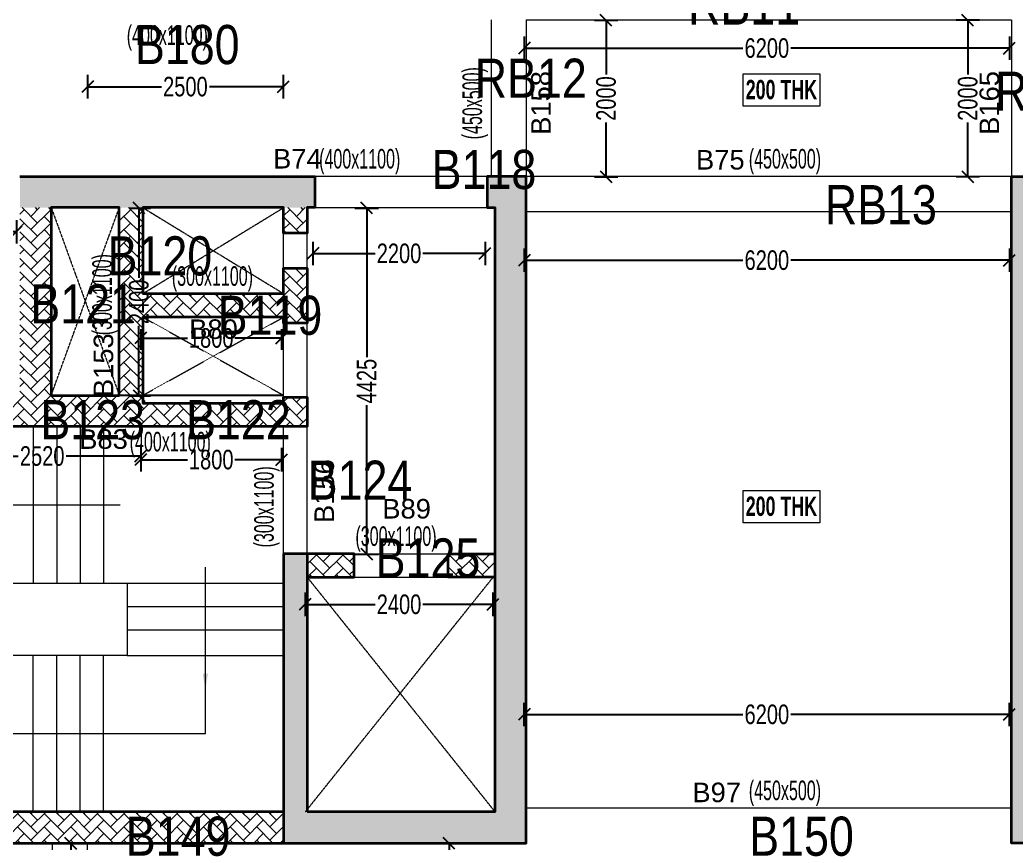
# Model space of a CAD drawing. Header units: millimetres. Extents: x 13 to 72195, y 3 to 63794.
# Drawn here: x 28952 to 41681, y 14805 to 25330 of the extents above; entities that cross this region are included whole.
import ezdxf
from ezdxf.enums import TextEntityAlignment as Align

# ---------------------------------------------------------------- set-up
doc = ezdxf.new("R2010")
doc.units = ezdxf.units.MM
doc.linetypes.add('HIDDEN', pattern=[0.375, 0.25, -0.125])
for name, color, linetype, lineweight in [('A-ANNO-DIMS', 8, 'Continuous', 15), ('A-DETL-MISC', 35, 'Continuous', 15), ('A-FLOR-IDEN', 11, 'Continuous', 9), ('A-HIDD-ABVE', 8, 'HIDDEN', 20), ('S-BEAM', 7, 'Continuous', 18), ('S-BEAM-IDEN', 2, 'Continuous', 9), ('S-COL HATCH', 9, 'Continuous', 0), ('S-COLS', 5, 'Continuous', 35)]:
    doc.layers.add(name, color=color, linetype=linetype, lineweight=lineweight)
for name, color, linetype in [('Abhinav working', 6, 'Continuous'), ('Beam Nos', 7, 'Continuous'), ('changes', 7, 'Continuous'), ('SECTION LINE', 4, 'Continuous')]:
    doc.layers.add(name, color=color, linetype=linetype)
doc.styles.add('Dim.s & Anno.(Misc.)', font='ARIALN.TTF')
doc.styles.add('SC-BBS1', font='SansSerif')
doc.styles.add('SOBHA', font='swisscl.ttf')
doc.styles.add('Swis721 LtCn BT', font='swisscl.ttf', dxfattribs={"width": 0.9, "height": 233.355162})
doc.styles.add('Swis721 LtCn BT_B', font='', dxfattribs={"width": 0.9, "height": 246.918336})
doc.styles.get('Swis721 LtCn BT_B').set_extended_font_data('Swis721 LtCn BT', bold=True)
doc.dimstyles.new('A-GFC-100', dxfattribs={"dimscale": 100, "dimtxt": 1.75, "dimasz": 1.5, "dimexe": 1.5, "dimexo": 0, "dimgap": 1, "dimtad": 1, "dimdsep": 46, "dimtxsty": 'Dim.s & Anno.(Misc.)', "dimblk": 'ARCHTICK', "dimcen": 0, "dimdle": 1.5, "dimclrd": 256, "dimclre": 8, "dimclrt": 6, "dimazin": 2, "dimtfac": 1, "dimtix": 1, "dimtmove": 2, "dimatfit": 3, "dimfxl": 1, "dimtolj": 1, "dimlwd": -1, "dimlwe": 9, "dimarcsym": 0})
doc.dimstyles.new('S-100', dxfattribs={"dimscale": 100, "dimtxt": 2.5, "dimasz": 1.5, "dimexe": 1.5, "dimexo": 1.5, "dimgap": 0.1, "dimtad": 0, "dimdec": 0, "dimrnd": 0.0005, "dimzin": 0, "dimdsep": 46, "dimtxsty": 'SOBHA', "dimblk": 'OBLIQUE', "dimcen": 0.09, "dimclrd": 8, "dimclre": 8, "dimclrt": 6, "dimadec": 0, "dimazin": 0, "dimtfac": 1, "dimtdec": 0, "dimtofl": 0, "dimtmove": 0, "dimatfit": 3, "dimfxl": 1.5, "dimfxlon": 1, "dimtolj": 1, "dimtzin": 0, "dimlwd": -1, "dimlwe": -1, "dimarcsym": 0})
pattern_1 = [(45, (-31794446.85, 20735559.75), (0, 169.7056275), [360, -120]), (135, (-31794362, 20735644.6), (1e-14, 169.7056275), [360, -120])]

# ---------------------------------------------------------------- blocks, each defined once
blk = doc.blocks.new('_ARCHTICK')
at = {"color": 0, "linetype": 'ByBlock', "const_width": 0.15}
blk.add_lwpolyline([(-0.5, -0.5), (0.5, 0.5)], dxfattribs=at)
blk = doc.blocks.new('A$C0921b736')
at = {"layer": 'S-COL HATCH', "transparency": 33554687}
h = blk.add_hatch(color=256, dxfattribs=at)
h.dxf.hatch_style = 1
h.paths.add_polyline_path([(17055, 9275), (20825, 9275), (20825, 8875), (17055, 8875)])
h = blk.add_hatch(color=256, dxfattribs=at)
h.dxf.hatch_style = 1
h.paths.add_polyline_path([(20725, 4450), (20425, 4450), (20425, 1150), (20425, 750), (23125, 750), (23525, 750), (23525, 1150), (23525, 1150), (23525, 9275), (23025, 9275), (23025, 8875), (23125, 8875), (23125, 1150), (23125, 1150), (20725, 1150), (20725, 1150)])
h = blk.add_hatch(color=256, dxfattribs=at)
h.dxf.hatch_style = 1
h.paths.add_polyline_path([(32525, 4450), (32825, 4450), (32825, 1150), (32825, 750), (30125, 750), (29725, 750), (29725, 1150), (29725, 1150), (29725, 9275), (30225, 9275), (30225, 8875), (30125, 8875), (30125, 1150), (30125, 1150), (32525, 1150), (32525, 1150)])
at = {"layer": 'S-COL HATCH'}
h = blk.add_hatch(dxfattribs=at)
h.set_pattern_fill('AR-HBONE', color=256, scale=30)
h.set_pattern_definition(pattern_1)
h.paths.add_polyline_path([(18325, 8875), (18625, 8875), (18625, 7775), (20425, 7775), (20425, 8100), (20725, 8100), (20725, 7398), (20425, 7398), (20425, 7475), (18625, 7475), (18625, 6375), (20425, 6375), (20425, 6453), (20725, 6453), (20725, 6075), (16105, 6075), (16105, 6475), (18325, 6475)])
h = blk.add_hatch(dxfattribs=at)
h.set_pattern_fill('AR-HBONE', color=256, scale=30)
h.set_pattern_definition(pattern_1)
h.paths.add_polyline_path([(17055, 6475), (17455, 6475), (17455, 8875), (17055, 8875)])
h = blk.add_hatch(dxfattribs=at)
h.set_pattern_fill('AR-HBONE', color=256, scale=30)
h.set_pattern_definition(pattern_1)
h.paths.add_polyline_path([(20425, 8875), (20725, 8875), (20725, 8550), (20425, 8550)])
h = blk.add_hatch(dxfattribs=at)
h.set_pattern_fill('AR-HBONE', color=256, scale=30)
h.set_pattern_definition([(45, (-31794446.85, 20683630.75), (0, 169.7056275), [360, -120]), (135, (-31794362, 20683715.6), (1e-14, 169.7056275), [360, -120])])
h.paths.add_polyline_path([(21325, 4150), (21325, 4450), (20725, 4450), (20725, 4150)])
h.paths.add_polyline_path([(23125, 4150), (23125, 4450), (22525, 4450), (22525, 4150)])
h = blk.add_hatch(dxfattribs=at)
h.set_pattern_fill('AR-HBONE', color=256, scale=30)
h.set_pattern_definition(pattern_1)
h.paths.add_polyline_path([(12825, 1150), (20425, 1150), (20425, 750), (12825, 750)])
at = {"layer": 'S-COLS'}
for p, q in [((20425, 4450), (20425, 1150)), ((20725, 4450), (20725, 1150)), ((20425, 1150), (20425, 750))]:
    blk.add_line(p, q, dxfattribs=at)
for points in [[(17055, 9275), (20825, 9275), (20825, 8875), (20725, 8875), (20725, 8550), (20425, 8550), (20425, 8875), (19525, 8875), (18625, 8875), (18625, 7775), (20425, 7775), (20425, 8100), (20725, 8100), (20725, 7398), (20425, 7398), (20425, 7475), (18625, 7475), (18625, 6375), (19525, 6375), (20425, 6375), (20425, 6453), (20725, 6453), (20725, 6075), (18625, 6075), (18625, 6075), (7471, 6075)], [(23525, 1150), (23525, 9275), (23025, 9275), (23025, 8875), (23125, 8875), (23125, 1150), (20725, 1150)], [(29725, 1150), (29725, 9275), (30225, 9275), (30225, 8875), (30125, 8875), (30125, 1150), (32525, 1150)], [(20725, 4150), (21325, 4150), (21325, 4450), (20425, 4450)], [(23125, 4150), (22525, 4150), (22525, 4450), (23125, 4450)], [(20425, 1150), (12825, 1150), (12825, 750), (23125, 750)], [(23125, 750), (23125, 750), (23525, 750), (23525, 1150)], [(30125, 750), (30125, 750), (29725, 750), (29725, 1150)]]:
    blk.add_lwpolyline(points, dxfattribs=at)
blk.add_lwpolyline([(17455, 6475), (18325, 6475), (18325, 8875), (17455, 8875)], close=True, dxfattribs=at)
blk = doc.blocks.new('_OBLIQUE')
at = {"color": 0, "linetype": 'ByBlock'}
blk.add_line((-0.5, -0.5), (0.5, 0.5), dxfattribs=at)
blk = doc.blocks.new('*D411')
at = {"layer": 'Abhinav working', "color": 8, "transparency": 16777216}
for p, q in [((32696, 22494), (32696, 22194)), ((34896, 22494), (34896, 22194)), ((32696, 22344), (33489, 22344)), ((34896, 22344), (34102, 22344))]:
    blk.add_line(p, q, dxfattribs=at)
at = {"layer": 'Defpoints', "color": 0, "transparency": 16777216}
for p in [(32696, 23325), (34896, 23325), (34896, 22344)]:
    blk.add_point(p, dxfattribs=at)
at = {"layer": 'Abhinav working', "color": 8, "transparency": 16777216, "xscale": 150, "yscale": 150, "zscale": 150, "rotation": 180}
blk.add_blockref('_OBLIQUE', (32696, 22344), dxfattribs=at)
at = {"layer": 'Abhinav working', "color": 8, "transparency": 16777216, "xscale": 150, "yscale": 150, "zscale": 150}
blk.add_blockref('_OBLIQUE', (34896, 22344), dxfattribs=at)
at = {"layer": 'Abhinav working', "color": 6, "transparency": 16777216, "insert": (33796, 22344), "char_height": 250, "attachment_point": 5, "style": 'SOBHA'}
blk.add_mtext('\\A1;2200', dxfattribs=at)
blk = doc.blocks.new('*D412')
at = {"layer": 'Abhinav working', "color": 8, "transparency": 16777216}
for p, q in [((33233, 22925), (33533, 22925)), ((33383, 22925), (33383, 21020)), ((33383, 18500), (33383, 20404)), ((33233, 18500), (33533, 18500))]:
    blk.add_line(p, q, dxfattribs=at)
at = {"layer": 'Defpoints', "color": 0, "transparency": 16777216}
for p in [(32596, 22925), (32596, 18500), (33383, 18500)]:
    blk.add_point(p, dxfattribs=at)
at = {"layer": 'Abhinav working', "color": 8, "transparency": 16777216, "xscale": 150, "yscale": 150, "zscale": 150}
for p, rotation in [((33383, 22925), 90), ((33383, 18500), 270)]:
    blk.add_blockref('_OBLIQUE', p, dxfattribs=dict(at, rotation=rotation))
at = {"layer": 'Abhinav working', "color": 6, "transparency": 16777216, "insert": (33383, 20712), "char_height": 250, "attachment_point": 5, "rotation": 90, "style": 'SOBHA'}
blk.add_mtext('\\A1;4425', dxfattribs=at)
blk = doc.blocks.new('*D413')
at = {"layer": 'Abhinav working', "color": 8, "transparency": 16777216}
for p, q in [((30346, 22925), (30622, 22925)), ((30472, 22925), (30472, 22032)), ((30472, 20525), (30472, 21418)), ((30346, 20525), (30622, 20525))]:
    blk.add_line(p, q, dxfattribs=at)
at = {"layer": 'Defpoints', "color": 0, "transparency": 16777216}
for p in [(30196, 22925), (30472, 22925), (30196, 20525)]:
    blk.add_point(p, dxfattribs=at)
at = {"layer": 'Abhinav working', "color": 8, "transparency": 16777216, "xscale": 150, "yscale": 150, "zscale": 150}
for p, rotation in [((30472, 22925), 90), ((30472, 20525), 270)]:
    blk.add_blockref('_OBLIQUE', p, dxfattribs=dict(at, rotation=rotation))
at = {"layer": 'Abhinav working', "color": 6, "transparency": 16777216, "insert": (30472, 21725), "char_height": 250, "attachment_point": 5, "rotation": 90, "style": 'SOBHA'}
blk.add_mtext('\\A1;2400', dxfattribs=at)
blk = doc.blocks.new('*D414')
at = {"layer": 'Abhinav working', "color": 8, "transparency": 16777216}
for p, q in [((28658, 22925), (28358, 22925)), ((28508, 22925), (28508, 22032)), ((28508, 20525), (28508, 21418)), ((28658, 20525), (28358, 20525))]:
    blk.add_line(p, q, dxfattribs=at)
at = {"layer": 'Defpoints', "color": 0, "transparency": 16777216}
for p in [(28508, 22925), (29326, 22925), (29326, 20525)]:
    blk.add_point(p, dxfattribs=at)
at = {"layer": 'Abhinav working', "color": 8, "transparency": 16777216, "xscale": 150, "yscale": 150, "zscale": 150}
for p, rotation in [((28508, 22925), 90), ((28508, 20525), 270)]:
    blk.add_blockref('_OBLIQUE', p, dxfattribs=dict(at, rotation=rotation))
at = {"layer": 'Abhinav working', "color": 6, "transparency": 16777216, "insert": (28508, 21725), "char_height": 250, "attachment_point": 5, "rotation": 90, "style": 'SOBHA'}
blk.add_mtext('\\A1;2400', dxfattribs=at)
blk = doc.blocks.new('*D415')
at = {"layer": 'Abhinav working', "color": 8, "transparency": 16777216}
for p, q in [((30496, 19857), (30496, 19557)), ((32296, 19857), (32296, 19557)), ((30496, 19707), (31092, 19707)), ((32296, 19707), (31699, 19707))]:
    blk.add_line(p, q, dxfattribs=at)
at = {"layer": 'Defpoints', "color": 0, "transparency": 16777216}
for p in [(30496, 20125), (32296, 20125), (32296, 19707)]:
    blk.add_point(p, dxfattribs=at)
at = {"layer": 'Abhinav working', "color": 8, "transparency": 16777216, "xscale": 150, "yscale": 150, "zscale": 150, "rotation": 180}
blk.add_blockref('_OBLIQUE', (30496, 19707), dxfattribs=at)
at = {"layer": 'Abhinav working', "color": 8, "transparency": 16777216, "xscale": 150, "yscale": 150, "zscale": 150}
blk.add_blockref('_OBLIQUE', (32296, 19707), dxfattribs=at)
at = {"layer": 'Abhinav working', "color": 6, "transparency": 16777216, "insert": (31396, 19707), "char_height": 250, "attachment_point": 5, "style": 'SOBHA'}
blk.add_mtext('\\A1;1800', dxfattribs=at)
blk = doc.blocks.new('*D416')
at = {"layer": 'Abhinav working', "color": 8, "transparency": 16777216}
for p, q in [((27976, 19903), (27976, 19603)), ((30496, 19903), (30496, 19603)), ((27976, 19753), (28929, 19753)), ((30496, 19753), (29542, 19753))]:
    blk.add_line(p, q, dxfattribs=at)
at = {"layer": 'Defpoints', "color": 0, "transparency": 16777216}
for p in [(27976, 20125), (30496, 20125), (30496, 19753)]:
    blk.add_point(p, dxfattribs=at)
at = {"layer": 'Abhinav working', "color": 8, "transparency": 16777216, "xscale": 150, "yscale": 150, "zscale": 150, "rotation": 180}
blk.add_blockref('_OBLIQUE', (27976, 19753), dxfattribs=at)
at = {"layer": 'Abhinav working', "color": 8, "transparency": 16777216, "xscale": 150, "yscale": 150, "zscale": 150}
blk.add_blockref('_OBLIQUE', (30496, 19753), dxfattribs=at)
at = {"layer": 'Abhinav working', "color": 6, "transparency": 16777216, "insert": (29236, 19753), "char_height": 250, "attachment_point": 5, "style": 'SOBHA'}
blk.add_mtext('\\A1;2520', dxfattribs=at)
blk = doc.blocks.new('*D417')
at = {"layer": 'Abhinav working', "color": 8, "transparency": 16777216}
for p, q in [((30496, 21375), (30496, 21112)), ((30496, 21262), (31092, 21262)), ((32296, 21262), (31699, 21262)), ((32296, 21375), (32296, 21112))]:
    blk.add_line(p, q, dxfattribs=at)
at = {"layer": 'Defpoints', "color": 0, "transparency": 16777216}
for p in [(30496, 21525), (32296, 21525), (32296, 21262)]:
    blk.add_point(p, dxfattribs=at)
at = {"layer": 'Abhinav working', "color": 8, "transparency": 16777216, "xscale": 150, "yscale": 150, "zscale": 150, "rotation": 180}
blk.add_blockref('_OBLIQUE', (30496, 21262), dxfattribs=at)
at = {"layer": 'Abhinav working', "color": 8, "transparency": 16777216, "xscale": 150, "yscale": 150, "zscale": 150}
blk.add_blockref('_OBLIQUE', (32296, 21262), dxfattribs=at)
at = {"layer": 'Abhinav working', "color": 6, "transparency": 16777216, "insert": (31396, 21262), "char_height": 250, "attachment_point": 5, "style": 'SOBHA'}
blk.add_mtext('\\A1;1800', dxfattribs=at)
blk = doc.blocks.new('*D418')
at = {"layer": 'Abhinav working', "color": 8, "transparency": 16777216}
for p, q in [((32596, 18007), (32596, 17707)), ((34996, 18007), (34996, 17707)), ((32596, 17857), (33489, 17857)), ((34996, 17857), (34102, 17857))]:
    blk.add_line(p, q, dxfattribs=at)
at = {"layer": 'Defpoints', "color": 0, "transparency": 16777216}
for p in [(32596, 18500), (34996, 18500), (34996, 17857)]:
    blk.add_point(p, dxfattribs=at)
at = {"layer": 'Abhinav working', "color": 8, "transparency": 16777216, "xscale": 150, "yscale": 150, "zscale": 150}
for p, rotation in [((32596, 17857), 179.9998198971608), ((34996, 17857), 359.9998198971608)]:
    blk.add_blockref('_OBLIQUE', p, dxfattribs=dict(at, rotation=rotation))
at = {"layer": 'Abhinav working', "color": 6, "transparency": 16777216, "insert": (33796, 17857), "char_height": 250, "attachment_point": 5, "rotation": 359.9998, "style": 'SOBHA'}
blk.add_mtext('\\A1;2400', dxfattribs=at)
blk = doc.blocks.new('*D419')
at = {"layer": 'Abhinav working', "color": 8, "transparency": 16777216}
for p, q in [((26076, 22771), (26076, 22471)), ((28906, 22771), (28906, 22471)), ((26076, 22621), (27184, 22621)), ((28906, 22621), (27797, 22621))]:
    blk.add_line(p, q, dxfattribs=at)
at = {"layer": 'Defpoints', "color": 0, "transparency": 16777216}
for p in [(26076, 22925), (28906, 22925), (28906, 22621)]:
    blk.add_point(p, dxfattribs=at)
at = {"layer": 'Abhinav working', "color": 8, "transparency": 16777216, "xscale": 150, "yscale": 150, "zscale": 150, "rotation": 180}
blk.add_blockref('_OBLIQUE', (26076, 22621), dxfattribs=at)
at = {"layer": 'Abhinav working', "color": 8, "transparency": 16777216, "xscale": 150, "yscale": 150, "zscale": 150}
blk.add_blockref('_OBLIQUE', (28906, 22621), dxfattribs=at)
at = {"layer": 'Abhinav working', "color": 6, "transparency": 16777216, "insert": (27491, 22621), "char_height": 250, "attachment_point": 5, "style": 'SOBHA'}
blk.add_mtext('\\A1;2830', dxfattribs=at)
blk = doc.blocks.new('*D239')
at = {"layer": 'Abhinav working', "color": 8, "transparency": 16777216}
for p, q in [((35396, 16300), (35396, 16600)), ((41596, 16300), (41596, 16600)), ((35396, 16450), (38188, 16450)), ((41596, 16450), (38803, 16450))]:
    blk.add_line(p, q, dxfattribs=at)
at = {"layer": 'Defpoints', "color": 0, "transparency": 16777216}
for p in [(41596, 16450), (35396, 15250), (41596, 15250)]:
    blk.add_point(p, dxfattribs=at)
at = {"layer": 'Abhinav working', "color": 8, "transparency": 16777216, "xscale": 150, "yscale": 150, "zscale": 150, "rotation": 180}
blk.add_blockref('_OBLIQUE', (35396, 16450), dxfattribs=at)
at = {"layer": 'Abhinav working', "color": 8, "transparency": 16777216, "xscale": 150, "yscale": 150, "zscale": 150}
blk.add_blockref('_OBLIQUE', (41596, 16450), dxfattribs=at)
at = {"layer": 'Abhinav working', "color": 6, "transparency": 16777216, "insert": (38496, 16450), "char_height": 250, "attachment_point": 5, "style": 'SOBHA'}
blk.add_mtext('\\A1;6200', dxfattribs=at)
blk = doc.blocks.new('*D245')
at = {"layer": 'Abhinav working', "color": 8, "transparency": 16777216}
for p, q in [((34586, 14802), (34286, 14804)), ((34436, 14803), (34412, 11170)), ((34386, 6927), (34409, 10560)), ((34536, 6926), (34236, 6928))]:
    blk.add_line(p, q, dxfattribs=at)
at = {"layer": 'Defpoints', "color": 0, "transparency": 16777216}
for p in [(34436, 14803), (34996, 14800), (34946, 6923)]:
    blk.add_point(p, dxfattribs=at)
at = {"layer": 'Abhinav working', "color": 8, "transparency": 16777216, "xscale": 150, "yscale": 150, "zscale": 150}
for p, rotation in [((34436, 14803), 89.63629030144536), ((34386, 6927), 269.6362903014454)]:
    blk.add_blockref('_OBLIQUE', p, dxfattribs=dict(at, rotation=rotation))
at = {"layer": 'Abhinav working', "color": 6, "transparency": 16777216, "insert": (34411, 10865), "char_height": 250, "attachment_point": 5, "rotation": 89.6363, "style": 'SOBHA'}
blk.add_mtext('\\A1;7877', dxfattribs=at)
blk = doc.blocks.new('*D257')
at = {"layer": 'Abhinav working', "color": 8, "transparency": 16777216}
for p, q in [((35396, 25119), (35396, 24819)), ((41596, 25119), (41596, 24819)), ((35396, 24969), (38188, 24969)), ((41596, 24969), (38803, 24969))]:
    blk.add_line(p, q, dxfattribs=at)
at = {"layer": 'Defpoints', "color": 0, "transparency": 16777216}
for p in [(35396, 25325), (41596, 25325), (41596, 24969)]:
    blk.add_point(p, dxfattribs=at)
at = {"layer": 'Abhinav working', "color": 8, "transparency": 16777216, "xscale": 150, "yscale": 150, "zscale": 150, "rotation": 180}
blk.add_blockref('_OBLIQUE', (35396, 24969), dxfattribs=at)
at = {"layer": 'Abhinav working', "color": 8, "transparency": 16777216, "xscale": 150, "yscale": 150, "zscale": 150}
blk.add_blockref('_OBLIQUE', (41596, 24969), dxfattribs=at)
at = {"layer": 'Abhinav working', "color": 6, "transparency": 16777216, "insert": (38496, 24969), "char_height": 250, "attachment_point": 5, "style": 'SOBHA'}
blk.add_mtext('\\A1;6200', dxfattribs=at)
blk = doc.blocks.new('*D258')
at = {"layer": 'Abhinav working', "color": 8, "transparency": 16777216}
for p, q in [((36292, 25325), (36592, 25325)), ((36442, 25325), (36442, 24632)), ((36442, 23325), (36442, 24018)), ((36292, 23325), (36592, 23325))]:
    blk.add_line(p, q, dxfattribs=at)
at = {"layer": 'Defpoints', "color": 0, "transparency": 16777216}
for p in [(35396, 25325), (36442, 25325), (35396, 23325)]:
    blk.add_point(p, dxfattribs=at)
at = {"layer": 'Abhinav working', "color": 8, "transparency": 16777216, "xscale": 150, "yscale": 150, "zscale": 150}
for p, rotation in [((36442, 25325), 90), ((36442, 23325), 270)]:
    blk.add_blockref('_OBLIQUE', p, dxfattribs=dict(at, rotation=rotation))
at = {"layer": 'Abhinav working', "color": 6, "transparency": 16777216, "insert": (36442, 24325), "char_height": 250, "attachment_point": 5, "rotation": 90, "style": 'SOBHA'}
blk.add_mtext('\\A1;2000', dxfattribs=at)
blk = doc.blocks.new('*D259')
at = {"layer": 'Abhinav working', "color": 8, "transparency": 16777216}
for p, q in [((35396, 22407), (35396, 22107)), ((41596, 22407), (41596, 22107)), ((35396, 22257), (38188, 22257)), ((41596, 22257), (38803, 22257))]:
    blk.add_line(p, q, dxfattribs=at)
at = {"layer": 'Defpoints', "color": 0, "transparency": 16777216}
for p in [(35396, 22875), (41596, 22875), (41596, 22257)]:
    blk.add_point(p, dxfattribs=at)
at = {"layer": 'Abhinav working', "color": 8, "transparency": 16777216, "xscale": 150, "yscale": 150, "zscale": 150, "rotation": 180}
blk.add_blockref('_OBLIQUE', (35396, 22257), dxfattribs=at)
at = {"layer": 'Abhinav working', "color": 8, "transparency": 16777216, "xscale": 150, "yscale": 150, "zscale": 150}
blk.add_blockref('_OBLIQUE', (41596, 22257), dxfattribs=at)
at = {"layer": 'Abhinav working', "color": 6, "transparency": 16777216, "insert": (38496, 22257), "char_height": 250, "attachment_point": 5, "style": 'SOBHA'}
blk.add_mtext('\\A1;6200', dxfattribs=at)
blk = doc.blocks.new('*D260')
at = {"layer": 'Abhinav working', "color": 8, "transparency": 16777216}
for p, q in [((41213, 25325), (40913, 25325)), ((41063, 25325), (41063, 24632)), ((41063, 23325), (41063, 24018)), ((41213, 23325), (40913, 23325))]:
    blk.add_line(p, q, dxfattribs=at)
at = {"layer": 'Defpoints', "color": 0, "transparency": 16777216}
for p in [(41063, 25325), (41596, 25325), (41596, 23325)]:
    blk.add_point(p, dxfattribs=at)
at = {"layer": 'Abhinav working', "color": 8, "transparency": 16777216, "xscale": 150, "yscale": 150, "zscale": 150}
for p, rotation in [((41063, 25325), 90), ((41063, 23325), 270)]:
    blk.add_blockref('_OBLIQUE', p, dxfattribs=dict(at, rotation=rotation))
at = {"layer": 'Abhinav working', "color": 6, "transparency": 16777216, "insert": (41063, 24325), "char_height": 250, "attachment_point": 5, "rotation": 90, "style": 'SOBHA'}
blk.add_mtext('\\A1;2000', dxfattribs=at)
blk = doc.blocks.new('*D266')
at = {"layer": 'Abhinav working', "color": 8, "transparency": 16777216}
for p, q in [((29487, 14800), (29752, 14800)), ((29602, 14800), (29602, 12858)), ((29602, 10300), (29602, 12241)), ((29487, 10300), (29752, 10300))]:
    blk.add_line(p, q, dxfattribs=at)
at = {"layer": 'Defpoints', "color": 0, "transparency": 16777216}
for p in [(29337, 14800), (29602, 14800), (29337, 10300)]:
    blk.add_point(p, dxfattribs=at)
at = {"layer": 'Abhinav working', "color": 8, "transparency": 16777216, "xscale": 150, "yscale": 150, "zscale": 150}
for p, rotation in [((29602, 14800), 90), ((29602, 10300), 270)]:
    blk.add_blockref('_OBLIQUE', p, dxfattribs=dict(at, rotation=rotation))
at = {"layer": 'Abhinav working', "color": 6, "transparency": 16777216, "insert": (29602, 12550), "char_height": 250, "attachment_point": 5, "rotation": 90, "style": 'SOBHA'}
blk.add_mtext('\\A1;4500', dxfattribs=at)
blk = doc.blocks.new('*D297')
at = {"layer": 'Abhinav working', "color": 8, "transparency": 16777216}
for p, q in [((29816, 24626), (29816, 24326)), ((32316, 24626), (32316, 24326)), ((29816, 24476), (30759, 24476)), ((32316, 24476), (31372, 24476))]:
    blk.add_line(p, q, dxfattribs=at)
at = {"layer": 'Defpoints', "color": 0, "transparency": 16777216}
for p in [(29816, 25325), (32316, 25325), (32316, 24476)]:
    blk.add_point(p, dxfattribs=at)
at = {"layer": 'Abhinav working', "color": 8, "transparency": 16777216, "xscale": 150, "yscale": 150, "zscale": 150, "rotation": 180}
blk.add_blockref('_OBLIQUE', (29816, 24476), dxfattribs=at)
at = {"layer": 'Abhinav working', "color": 8, "transparency": 16777216, "xscale": 150, "yscale": 150, "zscale": 150}
blk.add_blockref('_OBLIQUE', (32316, 24476), dxfattribs=at)
at = {"layer": 'Abhinav working', "color": 6, "transparency": 16777216, "insert": (31066, 24476), "char_height": 250, "attachment_point": 5, "style": 'SOBHA'}
blk.add_mtext('\\A1;2500', dxfattribs=at)
blk = doc.blocks.new('A$C40398dd4')
at = {"layer": 'A-ANNO-DIMS', "ltscale": 500, "elevation": 0}
blk.add_lwpolyline([(5810, 1000), (6600, 1000), (6600, 1565)], dxfattribs=at)
at = {"layer": 'A-DETL-MISC'}
for p, q in [((2300, 4925), (2300, 2925)), ((2600, 4925), (2600, 2925)), ((2900, 4925), (2900, 2925)), ((3200, 4925), (3200, 2925)), ((3500, 4925), (3500, 2925)), ((3800, 4925), (3800, 2925)), ((4100, 4925), (4100, 2925)), ((4400, 4925), (4400, 2925)), ((4700, 4925), (4700, 2925)), ((5000, 4925), (5000, 2925)), ((5300, 4925), (5300, 2925)), ((2300, 0), (2300, 2000)), ((2600, 0), (2600, 2000)), ((2900, 0), (2900, 2000)), ((3200, 0), (3200, 2000)), ((3500, 0), (3500, 2000)), ((3800, 0), (3800, 2000)), ((4100, 0), (4100, 2000)), ((4400, 0), (4400, 2000)), ((4700, 0), (4700, 2000)), ((5000, 0), (5000, 2000)), ((5300, 0), (5300, 2000))]:
    blk.add_line(p, q, dxfattribs=at)
for points in [[(2000, 2925), (0, 2925)], [(5600, 2925), (7600, 2925)], [(2000, 2625), (0, 2625)], [(5600, 2625), (7600, 2625)], [(2000, 2325), (0, 2325)], [(5600, 2325), (7600, 2325)]]:
    blk.add_lwpolyline(points, dxfattribs=at)
blk.add_lwpolyline([(5600, 2925), (5600, 2000), (2000, 2000), (2000, 2925)], close=True, dxfattribs=at)
at = {"layer": 'A-DETL-MISC', "elevation": 0}
for points in [[(2000, 2000), (0, 2000)], [(5600, 2000), (7600, 2000)]]:
    blk.add_lwpolyline(points, dxfattribs=at)
at = {"layer": 'A-ANNO-DIMS', "ltscale": 500}
for points in [[(1688, 3925), (5510, 3925)], [(6600, 1565), (6600, 3126)], [(1988, 1000), (5810, 1000)]]:
    blk.add_leader(points, dimstyle='A-GFC-100', override={"dimasz": 2, "dimtad": 0, "dimfxl": 0.18, "dimarcsym": 1}, dxfattribs=at)

msp = doc.modelspace()

# ---------------------------------------------------------------- linework, layer by layer
at = {"layer": 'A-FLOR-IDEN', "color": 8, "flags": 128}
for points in [[(39170.9, 24640.7), (39170.9, 24228.9), (38193.4, 24228.9), (38193.4, 24640.7)], [(39170.9, 19313.3), (39170.9, 18901.5), (38193.4, 18901.5), (38193.4, 19313.3)]]:
    msp.add_lwpolyline(points, close=True, dxfattribs=at)
at = {"layer": 'A-HIDD-ABVE', "linetype": 'HIDDEN'}
for p, q in [((29351.7, 22930.2), (30221.7, 20530.2)), ((29351.7, 20530.2), (30221.7, 22930.2)), ((30521.7, 22930.2), (32321.7, 21830.2)), ((30521.7, 21830.2), (32321.7, 22930.2)), ((30521.7, 20530.2), (32321.7, 21530.2)), ((30521.7, 21530.2), (32321.7, 20530.2)), ((34997.6, 18205), (32597.6, 15205)), ((32621.7, 18205), (35021.7, 15205))]:
    msp.add_line(p, q, dxfattribs=at)
at = {"layer": 'S-BEAM', "linetype": 'HIDDEN'}
for p, q in [((34971.7, 25330.2), (34971.7, 23330.2)), ((35421.7, 25330.2), (35421.7, 23330.2)), ((35421.7, 25330.2), (41621.7, 25330.2)), ((41621.7, 25330.2), (41621.7, 23330.2)), ((32721.7, 23330.2), (34921.7, 23330.2)), ((35421.7, 23330.2), (41621.7, 23330.2)), ((32621.7, 20507.7), (32621.7, 22930.2)), ((32721.7, 22930.2), (34921.7, 22930.2)), ((35421.7, 22880.2), (41621.7, 22880.2)), ((32321.7, 18505), (32321.7, 20130.2)), ((32621.7, 18505), (32621.7, 20130.2)), ((33221.7, 18505), (34421.7, 18505)), ((35421.7, 15255), (41621.7, 15255)), ((29362.6, 14805), (29362.6, 10105)), ((29812.6, 14805), (29812.6, 10105))]:
    msp.add_line(p, q, dxfattribs=at)
at = {"layer": 'S-BEAM'}
for p, q in [((32321.7, 20507.7), (32321.7, 22930.2)), ((33221.7, 18205), (34421.7, 18205))]:
    msp.add_line(p, q, dxfattribs=at)
at = {"layer": 'SECTION LINE'}
msp.add_line((30221.7, 20530.2), (32321.7, 20530.2), dxfattribs=at)

# ---------------------------------------------------------------- block references
at = {"layer": 'changes'}
msp.add_blockref('A$C0921b736', (11896.7, 14055), dxfattribs=at)
msp.add_blockref('A$C0921b736', (11896.7, 14055), dxfattribs=at)
at = {"layer": 'S-BEAM-IDEN'}
msp.add_blockref('A$C40398dd4', (24721.7, 15205), dxfattribs=at)

# ---------------------------------------------------------------- texts
at = {"layer": 'A-FLOR-IDEN', "color": 1, "char_height": 246.92, "width": 1155, "attachment_point": 2, "line_spacing_factor": 0.964267, "style": 'Swis721 LtCn BT_B'}
for insert in [(38682.1, 24562.7), (38682.1, 19235.3)]:
    msp.add_mtext('200 THK', dxfattribs=dict(at, insert=insert))
at = {"layer": 'Abhinav working', "char_height": 500, "attachment_point": 1, "style": 'Dim.s & Anno.(Misc.)'}
for s, insert in [('RB11', (37489.7, 25769.3)), ('B180', (30421, 25264.9)), ('RB12', (34763.1, 24834.3)), ('RB14', (41413.1, 24668.3)), ('B118', (34212.8, 23668.3, 0)), ('RB13', (39236.7, 23218.3)), ('B120', (30071.3, 22563.3)), ('B121', (29084.7, 21949.2)), ('B119', (31478.4, 21803.8)), ('B123', (29213.1, 20468.3, 0)), ('B122', (31074.6, 20468.3, 0)), ('B124', (32628.7, 19694.5)), ('B125', (33496.9, 18700.7)), ('B149', (30304.4, 15143.1, 0)), ('B150', (38270.4, 15143.1, 0))]:
    msp.add_mtext_dynamic_manual_height_columns(s, width=21149.247, gutter_width=5423.5, heights=[0], dxfattribs=dict(at, insert=insert))
at = {"layer": 'Beam Nos', "color": 3, "style": 'SC-BBS1'}
for s, p in [('B158', (35809.6, 24268.8, 0)), ('B165', (41538.9, 24268.6, 0)), ('B153', (30218.8, 20915.7, 0)), ('B156', (33039.7, 19305.7, 0))]:
    msp.add_text(s, height=250, rotation=90, dxfattribs=at).set_placement(p, align=Align.BOTTOM_CENTER)
for s, p in [('B74', (32497.1, 23355.2)), ('B75', (37901.5, 23341.9)), ('B80', (31425.5, 21176.1)), ('B83', (30020.2, 19770.7)), ('B89', (33892.9, 18879.8)), ('B97', (37855.2, 15253, 0))]:
    msp.add_text(s, height=250, dxfattribs=at).set_placement(p, align=Align.BOTTOM_CENTER)
at = {"layer": 'S-BEAM-IDEN', "style": 'Swis721 LtCn BT', "width": 0.8}
msp.add_text('(400x1100)', height=250, dxfattribs=at).set_placement((30316.6, 25011.2, 0))
for s, rotation, p in [('(450x500)', 90, (34856.3, 23803)), ('(400x1100)', 360, (32775.1, 23429.6)), ('(450x500)', 360, (38265.5, 23429.6)), ('(300x1100)', 90, (30126.3, 21299)), ('(300x1100)', 360, (30892.8, 21930.3)), ('(400x1100)', 360, (30354, 19813.1)), ('(300x1100)', 90, (32194.8, 18585.4, 0)), ('(300x1100)', 360, (33238.8, 18604.4)), ('(450x500)', 360, (38265.5, 15354.4))]:
    msp.add_text(s, height=250, rotation=rotation, dxfattribs=at).set_placement(p)

# ---------------------------------------------------------------- dimensions: what is measured, and where the dimension line sits
at = {"layer": 'Abhinav working'}
for p1, p2, distance, picture, middle in [((35395.6, 23324.9), (35395.6, 25324.9), -1046.4, '*D258', (36442, 24324.9)), ((29325.6, 20524.9), (29325.6, 22924.9), 817.7, '*D414', (28507.9, 21724.9)), ((30195.6, 20524.9), (30195.6, 22924.9), -276.3, '*D413', (30471.9, 21724.9)), ((32595.6, 22924.9), (32595.6, 18499.7), 787.9, '*D412', (33383.5, 20712.3)), ((30495.6, 21524.9), (32295.6, 21524.9), -262.7, '*D417', (31395.6, 21262.3)), ((32595.6, 18499.7), (34995.6, 18499.7), -642.6, '*D418', (33795.6, 17857.1)), ((34945.6, 6923.3), (34995.6, 14799.7), 560.1, '*D245', (34410.5, 10865.1))]:
    dim = msp.add_aligned_dim(p1=p1, p2=p2, distance=distance, dimstyle='S-100', dxfattribs=at)
    dim.commit()
    dim.dimension.update_dxf_attribs({"geometry": picture, "text_midpoint": middle})
for base, p1, p2, picture, middle in [((41063.1, 25324.9), (41595.6, 23324.9), (41595.6, 25324.9), '*D260', (41063.1, 24324.9)), ((29602, 14799.7), (29336.5, 10299.7), (29336.5, 14799.7), '*D266', (29602, 12549.7))]:
    dim = msp.add_linear_dim(base=base, p1=p1, p2=p2, angle=90, dimstyle='S-100', dxfattribs=at)
    dim.commit()
    dim.dimension.update_dxf_attribs({"geometry": picture, "text_midpoint": middle})
for base, p1, p2, picture, middle in [((32315.6, 24476.1), (29815.6, 25324.9), (32315.6, 25324.9), '*D297', (31065.6, 24476.1)), ((41595.6, 24968.8), (35395.6, 25324.9), (41595.6, 25324.9), '*D257', (38495.6, 24968.8)), ((34895.6, 22344.4), (32695.6, 23324.9), (34895.6, 23324.9), '*D411', (33795.6, 22344.4)), ((28905.6, 22621.3), (26075.6, 22924.9), (28905.6, 22924.9), '*D419', (27490.6, 22621.3)), ((41595.6, 22257.2), (35395.6, 22874.9), (41595.6, 22874.9), '*D259', (38495.6, 22257.2)), ((30495.6, 19752.6), (27975.6, 20124.9), (30495.6, 20124.9), '*D416', (29235.6, 19752.6)), ((32295.6, 19707.3), (30495.6, 20124.9), (32295.6, 20124.9), '*D415', (31395.6, 19707.3)), ((41595.6, 16449.5), (35395.6, 15249.7), (41595.6, 15249.7), '*D239', (38495.6, 16449.5))]:
    dim = msp.add_linear_dim(base=base, p1=p1, p2=p2, dimstyle='S-100', dxfattribs=at)
    dim.commit()
    dim.dimension.update_dxf_attribs({"geometry": picture, "text_midpoint": middle})

doc.saveas('drawing.dxf')
